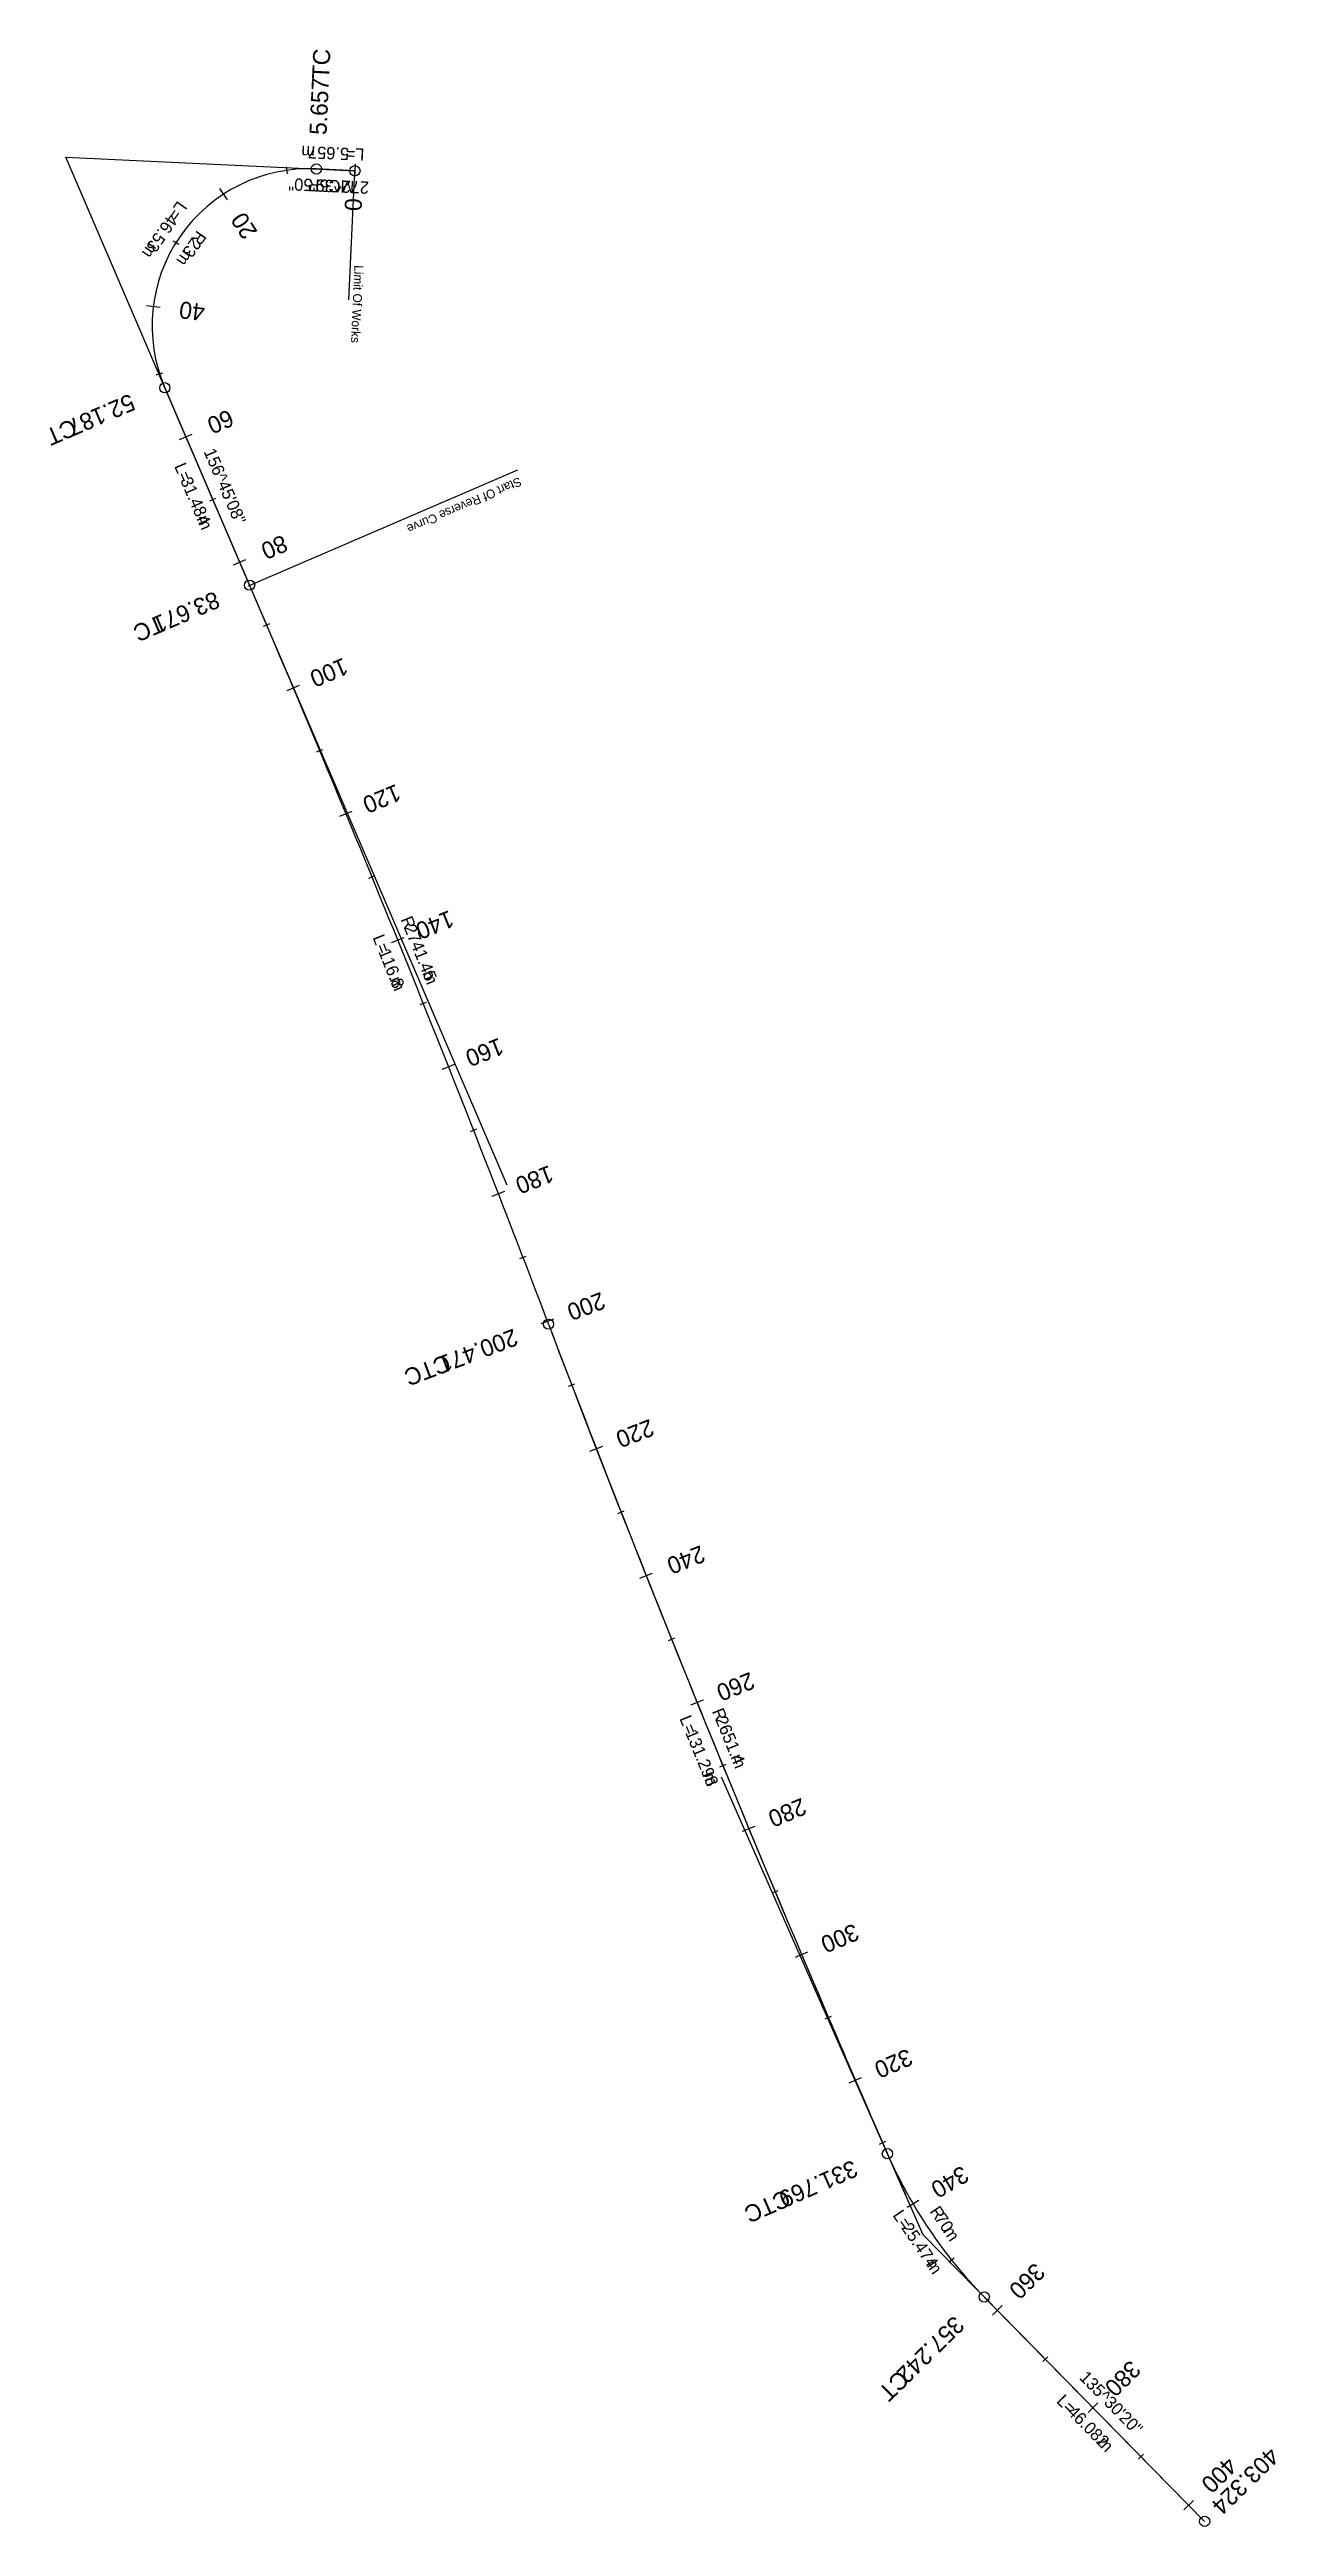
# Model space of a CAD drawing. Extents: x 268723 to 268903, y 5769273 to 5769636.
import ezdxf

# ---------------------------------------------------------------- set-up
doc = ezdxf.new("R2010")
doc.units = 0
for name, color, linetype in [('Default', 7, 'Continuous'), ('GEOM_HA_CONSTRUCTION', 7, 'Continuous'), ('GEOM_HA_ROAD', 7, 'Continuous'), ('GEOM_HA_ROAD_SYM_CH_MAJOR', 7, 'Continuous'), ('GEOM_HA_ROAD_SYM_CH_MINOR', 7, 'Continuous'), ('GEOM_HA_ROAD_SYM_TANGENT', 7, 'Continuous'), ('GEOM_HA_ROAD_TEXT_ALIGN_NAME', 7, 'Continuous'), ('GEOM_HA_ROAD_TEXT_CH_MAJOR', 7, 'Continuous'), ('GEOM_HA_ROAD_TEXT_CH_TANGENT', 7, 'Continuous'), ('GEOM_HA_ROAD_TEXT_LINE_BEARING', 7, 'Continuous'), ('GEOM_HA_ROAD_TEXT_LINE_LENGTH', 7, 'Continuous'), ('GEOM_HA_ROAD_TEXT_RADIUS', 7, 'Continuous'), ('GEOM_HA_ROAD_TEXT_RADIUS_LENGTH', 7, 'Continuous')]:
    doc.layers.add(name, color=color, linetype=linetype)

msp = doc.modelspace()

# ---------------------------------------------------------------- linework, layer by layer
at = {"layer": 'GEOM_HA_CONSTRUCTION'}
for p, q in [((268790.56, 5769469.19), (268725.88, 5769619.76)), ((268725.88, 5769619.76), (268768.24, 5769617.79)), ((268767.36, 5769598.89), (268768.24, 5769617.79)), ((268752.63, 5769556.99), (268792.1, 5769573.95)), ((268821.93, 5769382.49), (268851.48, 5769315.43)), ((268851.48, 5769315.43), (268892.76, 5769273.42))]:
    msp.add_line(p, q, dxfattribs=at)
for centre, radius, start, end in [((268761.52, 5769595.08), 23, 87.3361, 203.2476), ((266233.95, 5768475.01), 2741.45, 20.80655, 23.24764), ((266233.95, 5768475.01), 2741.45, 20.80655, 23.24764), ((271275.1, 5770390.62), 2651.4, 200.80655, 203.78527), ((271275.1, 5770390.62), 2651.4, 200.80655, 203.64385), ((268910.4, 5769355.35), 70, 203.6438, 224.4943)]:
    msp.add_arc(centre, radius, start, end, dxfattribs=at)
at = {"layer": 'GEOM_HA_ROAD'}
for p, q in [((268768.24, 5769617.79), (268762.59, 5769618.05)), ((268740.39, 5769586), (268752.81, 5769557.07)), ((268860.46, 5769306.29), (268892.76, 5769273.42))]:
    msp.add_line(p, q, dxfattribs=at)
for centre, radius, start, end in [((268761.52, 5769595.08), 23, 87.3361, 203.2476), ((266233.95, 5768475.01), 2741.45, 20.80655, 23.24764), ((271275.1, 5770390.62), 2651.4, 200.80655, 203.64385), ((268910.4, 5769355.35), 70, 203.6438, 224.4943)]:
    msp.add_arc(centre, radius, start, end, dxfattribs=at)
at = {"layer": 'GEOM_HA_ROAD_SYM_CH_MAJOR'}
for p, q in [((268768.28, 5769618.79), (268768.19, 5769616.79)), ((268748.42, 5769615.19), (268749.51, 5769613.52)), ((268737.7, 5769598.05), (268739.69, 5769597.8)), ((268742.55, 5769578.43), (268744.39, 5769579.22)), ((268750.44, 5769560.05), (268752.28, 5769560.84)), ((268758.29, 5769541.66), (268760.13, 5769542.44)), ((268766.01, 5769523.22), (268767.85, 5769523.98)), ((268773.59, 5769504.72), (268775.44, 5769505.47)), ((268781.03, 5769486.16), (268782.89, 5769486.9)), ((268788.34, 5769467.55), (268790.2, 5769468.28)), ((268795.51, 5769448.89), (268797.38, 5769449.6)), ((268802.69, 5769430.21), (268804.55, 5769430.94)), ((268810, 5769411.59), (268811.86, 5769412.33)), ((268817.46, 5769393.03), (268819.31, 5769393.78)), ((268825.05, 5769374.52), (268826.9, 5769375.28)), ((268832.78, 5769356.06), (268834.63, 5769356.84)), ((268840.66, 5769337.67), (268842.49, 5769338.46)), ((268849.15, 5769319.44), (268850.87, 5769320.45)), ((268861.68, 5769303.62), (268863.11, 5769305.02)), ((268875.7, 5769289.36), (268877.13, 5769290.76)), ((268889.72, 5769275.09), (268891.14, 5769276.49))]:
    msp.add_line(p, q, dxfattribs=at)
at = {"layer": 'GEOM_HA_ROAD_SYM_CH_MINOR'}
for p, q in [((268758.18, 5769618.34), (268758.33, 5769617.35)), ((268741.59, 5769607.54), (268742.44, 5769607.01)), ((268739.14, 5769587.9), (268740.09, 5769588.2)), ((268746.96, 5769569.44), (268747.88, 5769569.83)), ((268754.84, 5769551.06), (268755.76, 5769551.45)), ((268762.63, 5769532.64), (268763.55, 5769533.02)), ((268770.28, 5769514.16), (268771.2, 5769514.54)), ((268777.79, 5769495.63), (268778.72, 5769496)), ((268785.17, 5769477.05), (268786.1, 5769477.41)), ((268792.41, 5769458.41), (268793.34, 5769458.77)), ((268799.55, 5769439.73), (268800.48, 5769440.08)), ((268806.79, 5769421.08), (268807.72, 5769421.45)), ((268814.17, 5769402.49), (268815.1, 5769402.86)), ((268821.7, 5769383.95), (268822.62, 5769384.33)), ((268829.36, 5769365.48), (268830.28, 5769365.86)), ((268837.16, 5769347.06), (268838.08, 5769347.45)), ((268845.1, 5769328.7), (268846.02, 5769329.1)), ((268855.27, 5769311.4), (268856.05, 5769312.02)), ((268869.05, 5769296.84), (268869.76, 5769297.54)), ((268883.06, 5769282.57), (268883.78, 5769283.27))]:
    msp.add_line(p, q, dxfattribs=at)
at = {"layer": 'GEOM_HA_ROAD_SYM_TANGENT'}
for centre in [(268762.59, 5769618.05), (268768.24, 5769617.79), (268740.39, 5769586), (268752.81, 5769557.07), (268796.61, 5769448.81), (268846.27, 5769327.28), (268860.46, 5769306.29), (268892.76, 5769273.42)]:
    msp.add_circle(centre, 0.75, dxfattribs=at)

# ---------------------------------------------------------------- texts
at = {"layer": 'Default'}
for s, rotation, p in [('Limit Of Works', 267.3361, (268768.18, 5769603.98)), ('Start Of Reverse Curve', 203.2476, (268792.31, 5769572.94))]:
    msp.add_text(s, height=1.3, rotation=rotation, dxfattribs=at).set_placement(p)
at = {"layer": 'GEOM_HA_ROAD_TEXT_ALIGN_NAME'}
msp.add_text('MC5R', height=1.8, rotation=177.3361, dxfattribs=at).set_placement((268768.17, 5769616.29))
at = {"layer": 'GEOM_HA_ROAD_TEXT_CH_MAJOR'}
for s, rotation, p in [('0', 87.3361, (268769.21, 5769611.84)), ('20', 123.066, (268754.05, 5769608.84)), ('40', 172.8884, (268746.37, 5769598.23)), ('60', 203.2476, (268749.77, 5769582.89)), ('80', 203.2476, (268757.66, 5769564.51)), ('100', 202.9064, (268766.54, 5769546.5)), ('120', 202.4884, (268774.29, 5769528)), ('140', 202.0704, (268782.08, 5769509.51)), ('160', 201.6524, (268789.38, 5769490.82)), ('180', 201.2344, (268796.72, 5769472.15)), ('200', 200.8164, (268804.31, 5769453.57)), ('220', 201.2286, (268811.45, 5769434.96)), ('240', 201.6608, (268818.91, 5769416.47)), ('260', 202.093, (268826.15, 5769397.9)), ('280', 202.5251, (268833.71, 5769379.46)), ('300', 202.9573, (268841.4, 5769361.07)), ('320', 203.3895, (268849.24, 5769342.74)), ('340', 210.3812, (268857.21, 5769325.62)), ('360', 224.4943, (268867.86, 5769311.45)), ('380', 224.4943, (268881.88, 5769297.18)), ('403.324', 224.4943, (268902.19, 5769284.44)), ('400', 224.4943, (268896.03, 5769283.05))]:
    msp.add_text(s, height=2.5, rotation=rotation, dxfattribs=at).set_placement(p)
at = {"layer": 'GEOM_HA_ROAD_TEXT_CH_TANGENT'}
for s, rotation, p in [('TC', 87.3361, (268764.45, 5769631.15)), ('5.657', 87.3361, (268764.07, 5769622.99)), ('52.187', 203.2476, (268735.3, 5769585.18)), ('CT', 203.2476, (268726.79, 5769581.52)), ('83.671', 203.2476, (268747.72, 5769556.25)), ('TC', 203.2476, (268739.59, 5769552.75)), ('200.471', 200.8065, (268791.5, 5769448.2)), ('CTC', 200.8065, (268781.65, 5769444.46)), ('331.769', 203.6438, (268841.19, 5769326.42)), ('CTC', 203.6438, (268831.34, 5769322.1)), ('357.242', 224.4943, (268856.02, 5769303.68)), ('CT', 224.4943, (268847.92, 5769295.72))]:
    msp.add_text(s, height=2.5, rotation=rotation, dxfattribs=at).set_placement(p)
at = {"layer": 'GEOM_HA_ROAD_TEXT_LINE_BEARING'}
for s, rotation, p in [('272^39\'50"', 177.3361, (268770.34, 5769616.19)), ('156^45\'08"', 293.2476, (268746.04, 5769576.65)), ('135^30\'20"', 314.4943, (268874.28, 5769294.37))]:
    msp.add_text(s, height=1.8, rotation=rotation, dxfattribs=at).set_placement(p)
at = {"layer": 'GEOM_HA_ROAD_TEXT_LINE_LENGTH'}
for s, rotation, p in [('m', 177.3361, (268762.43, 5769621.36)), ('5.657', 177.3361, (268767.43, 5769621.13)), ('L=', 177.3361, (268769.67, 5769621.03)), ('L=', 293.2476, (268741.73, 5769574.52)), ('31.484', 293.2476, (268742.61, 5769572.45)), ('m', 293.2476, (268745.02, 5769566.84)), ('L=', 314.4943, (268870.93, 5769290.93)), ('46.082', 314.4943, (268872.51, 5769289.32)), ('m', 314.4943, (268876.9, 5769284.85))]:
    msp.add_text(s, height=1.8, rotation=rotation, dxfattribs=at).set_placement(p)
at = {"layer": 'GEOM_HA_ROAD_TEXT_RADIUS'}
for s, rotation, p in [('m', 235.2919, (268743.12, 5769606.28)), ('23', 235.2919, (268744.4, 5769608.12)), ('R', 235.2919, (268745.12, 5769609.16)), ('R', 292.0271, (268774.91, 5769508.12)), ('2741.45', 292.0271, (268775.38, 5769506.95)), ('m', 292.0271, (268778.09, 5769500.25)), ('R', 292.2252, (268820.53, 5769392.1)), ('2651.4', 292.2252, (268821.01, 5769390.93)), ('m', 292.2252, (268823.26, 5769385.4)), ('R', 304.0691, (268852.4, 5769318.83)), ('70', 304.0691, (268853.11, 5769317.78)), ('m', 304.0691, (268854.36, 5769315.92))]:
    msp.add_text(s, height=1.8, rotation=rotation, dxfattribs=at).set_placement(p)
at = {"layer": 'GEOM_HA_ROAD_TEXT_RADIUS_LENGTH'}
for s, rotation, p in [('L=', 235.2919, (268742.28, 5769613.49)), ('46.53', 235.2919, (268741, 5769611.65)), ('m', 235.2919, (268738.07, 5769607.41)), ('L=', 292.0271, (268770.8, 5769505.46)), ('116.8', 292.0271, (268771.65, 5769503.38)), ('m', 292.0271, (268773.29, 5769499.31)), ('L=', 292.2252, (268815.77, 5769391.05)), ('131.298', 292.2252, (268816.62, 5769388.97)), ('m', 292.2252, (268819.13, 5769382.82)), ('L=', 304.0691, (268846.98, 5769318.27)), ('25.474', 304.0691, (268848.24, 5769316.42)), ('m', 304.0691, (268851.83, 5769311.1))]:
    msp.add_text(s, height=1.8, rotation=rotation, dxfattribs=at).set_placement(p)

doc.saveas('drawing.dxf')
